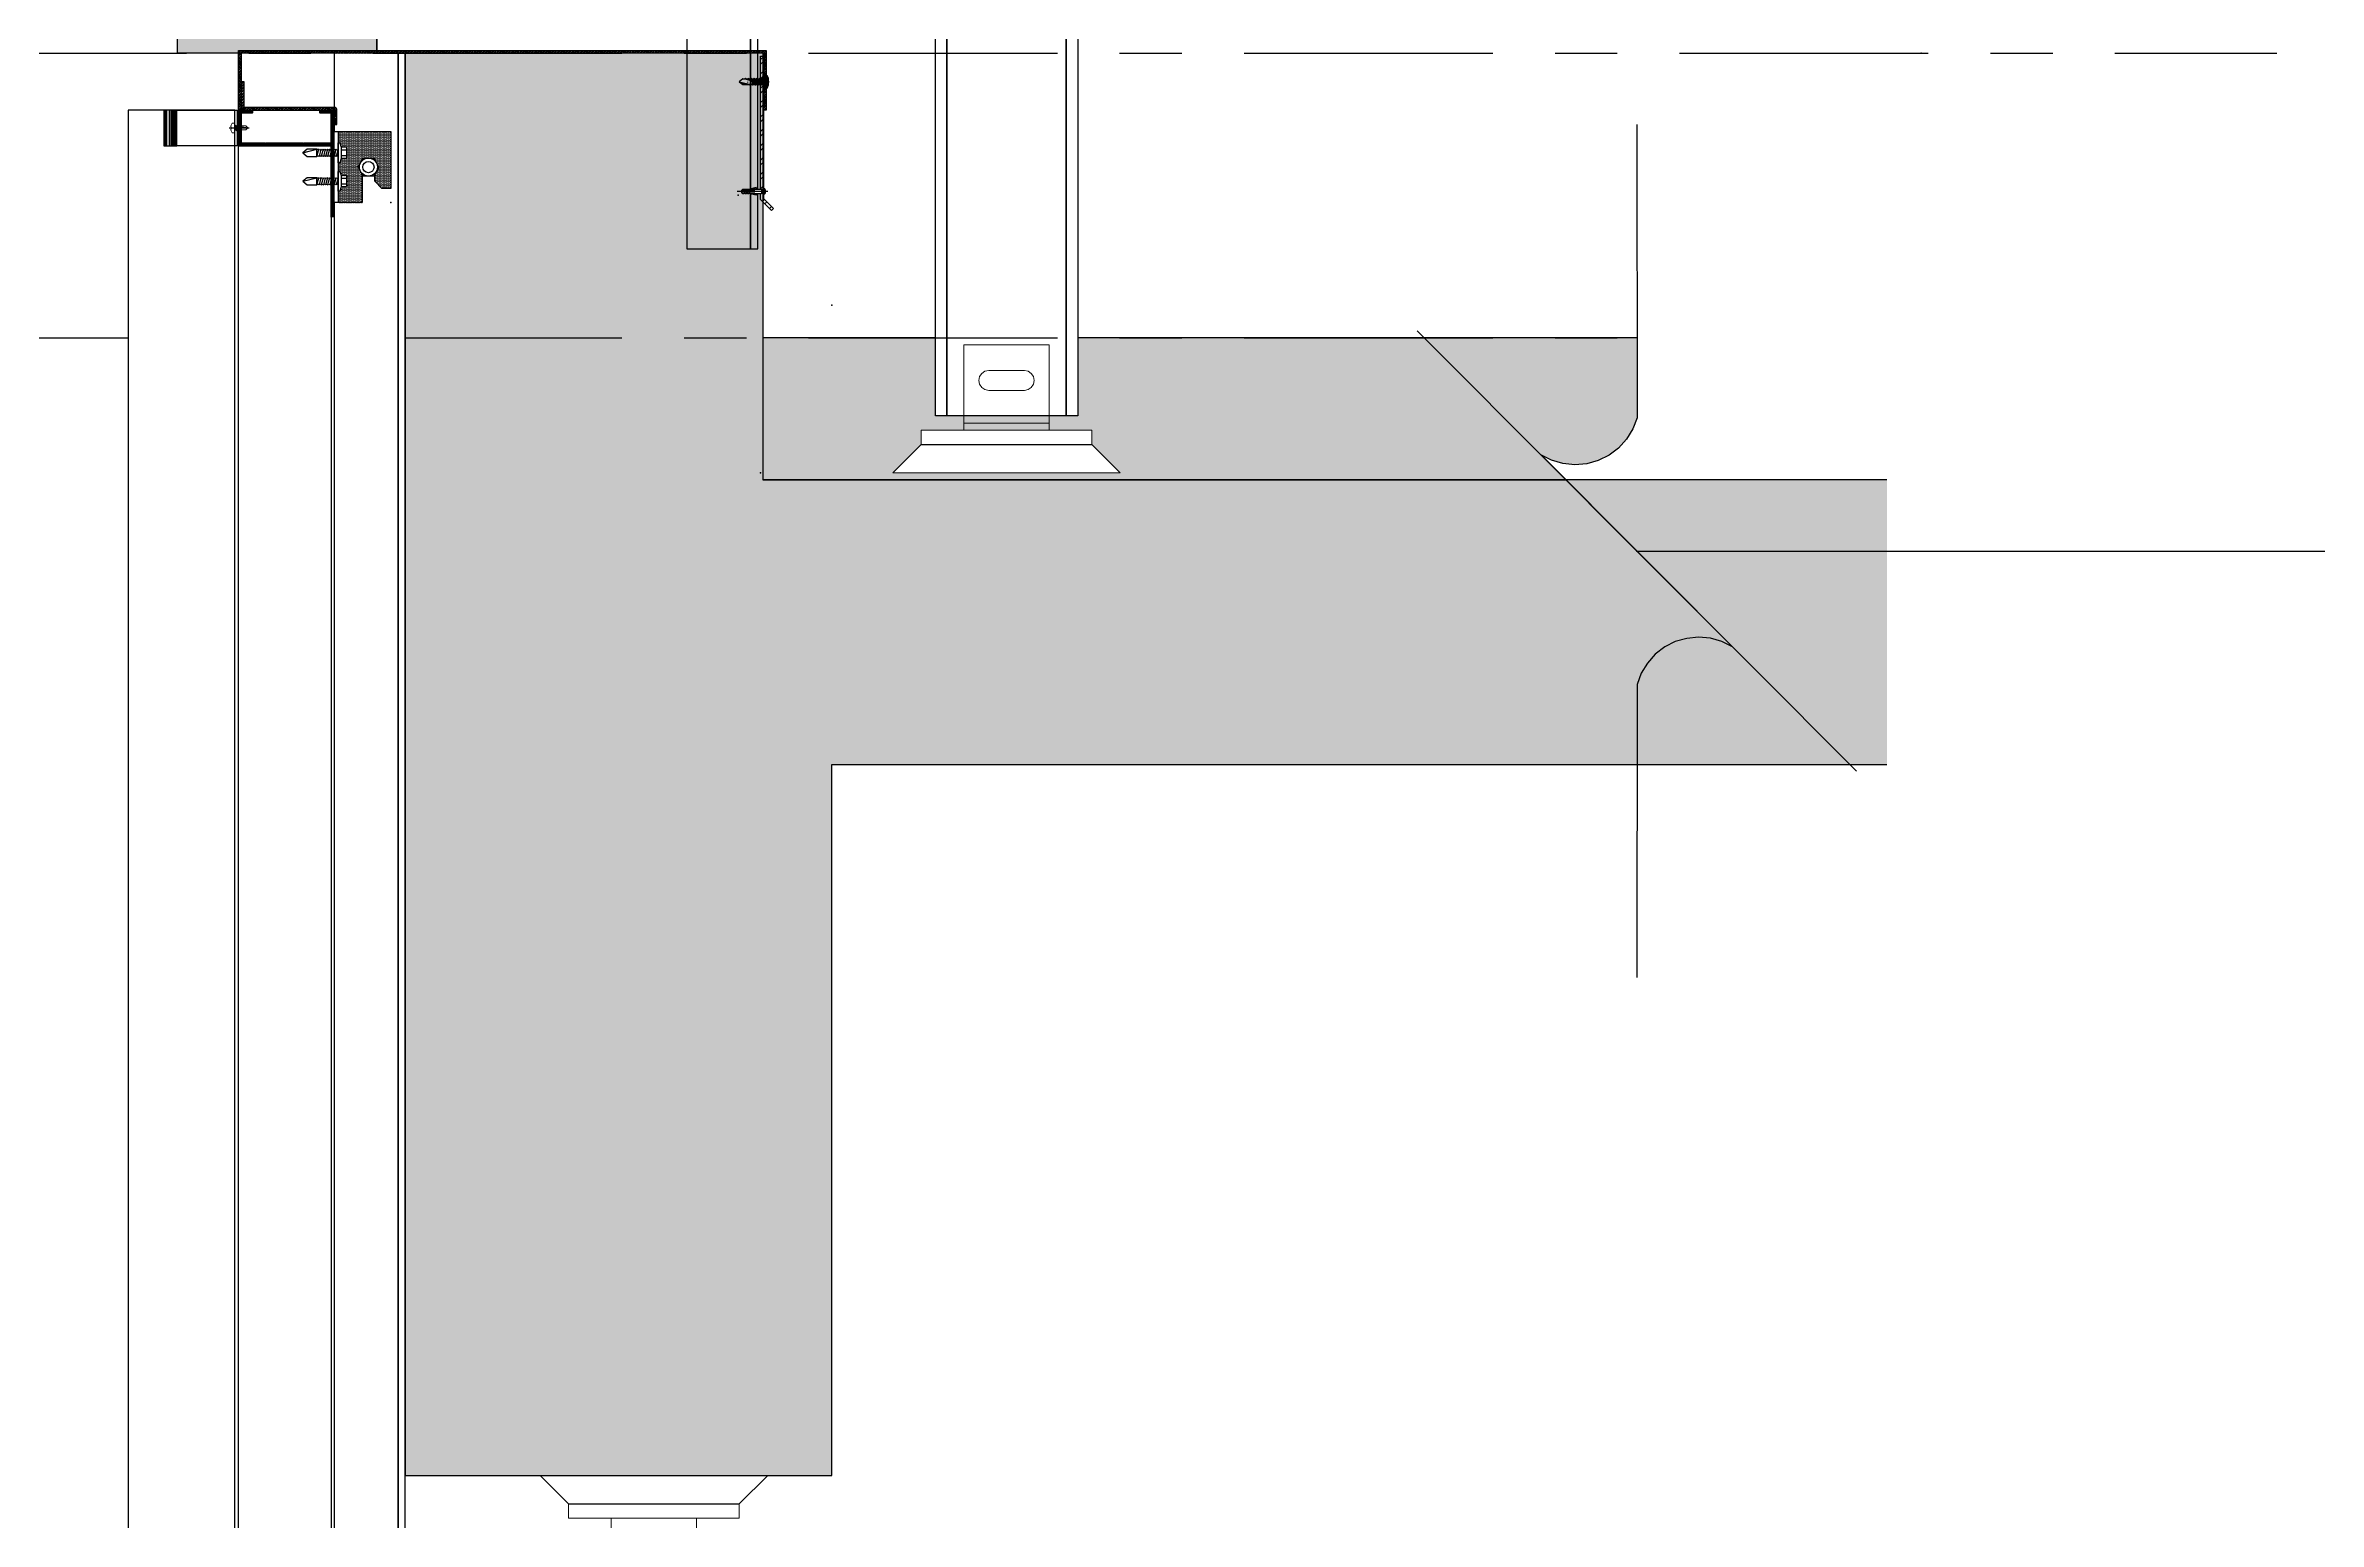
# Model space of a CAD drawing. Header units: millimetres. Extents: x -1379 to 1385823, y -4884429 to 548763.
# Drawn here: x 742925 to 744524, y -2336183 to -2335145 of the extents above; entities that cross this region are included whole.
import ezdxf
from ezdxf.xclip import XClip

# ---------------------------------------------------------------- set-up
doc = ezdxf.new("R2010")
doc.units = ezdxf.units.MM
doc.header["$XCLIPFRAME"] = 0
for name, pattern in [('CENTER', [50.8, 31.75, -6.35, 6.35, -6.35]), ('TA_GL_000.70000', [1.925, 0.7, -0.175, 0.175, -0.175, 0.7]), ('TA_HL_001.00000', [6.5, 3.55, -2.95])]:
    doc.linetypes.add(name, pattern=pattern)
for name, color, linetype in [('000 - 0_SYM_DWG_BREAKER_DEF_SUB', 250, 'Continuous'), ('000 - 0_SYM_DWG_BREAKER_MAIN_COLOR_1', 3, 'Continuous'), ('000 - 0_SYM_DWG_BREAKER_WIPEOUT_', 250, 'Continuous'), ('000 - 0_SYM_DWG_GRIDLINE_MAIN_COLOR_251', 251, 'Continuous'), ('000 - CONCRETE_COL_CUT_COLOR_1', 1, 'Continuous'), ('000 - CONCRETE_COL_CUT_COLOR_5', 5, 'Continuous'), ('000 - CONCRETE_COL_HATCH_', 251, 'Continuous'), ('000 - CONCRETE_COL_WIPEOUT_', 250, 'Continuous'), ('000 - CONCRETE_PRECAST_HATCH_', 251, 'Continuous'), ('000 - CONCRETE_PRECAST_MAIN_COLOR_4', 4, 'Continuous'), ('000 - CONCRETE_PRECAST_WIPEOUT_', 250, 'Continuous'), ('000 - CONCRETE_WALL_CUT_COLOR_1', 1, 'Continuous'), ('000 - CONCRETE_WALL_MAIN_COLOR_1', 1, 'Continuous'), ('000 - GRID', 251, 'CENTER'), ('000 - L I N E 0.1', 1, 'Continuous'), ('000 - STRUCTURE_STEEL_ACCESORIES_MAIN_COLOR_1', 2, 'Continuous'), ('000 - STRUCTURE_STEEL_FASTERN_MAIN_COLOR_2', 1, 'Continuous'), ('000 - STRUCTURE_STEEL_FRAMING_MAIN_COLOR_1', 3, 'Continuous'), ('000 - STRUCTURE_STEEL_FRAMING_SUB_COLOR_2', 1, 'Continuous'), ('000 - STRUCTURE_STEEL_FRAMING_WIPEOUT_', 250, 'Continuous'), ('010 - ASPG_ACCESSORIES_MAIN_COLOR_1', 1, 'Continuous'), ('010 - ASPG_ACCESSORIES_MAIN_COLOR_2', 2, 'Continuous'), ('010 - ASPG_ACCESSORIES_SUB_COLOR_2', 2, 'Continuous'), ('010 - ASPG_ACCESSORIES_SUB_COLOR_3', 3, 'Continuous'), ('010 - ASPG_ACCESSORIES_SYMBOL_', 251, 'Continuous'), ('010 - ASPG_ACCESSORIES_WIPEOUT_', 250, 'Continuous'), ('010 - ASPG_EXTR_MAIN_COLOR_2', 2, 'Continuous'), ('010 - ASPG_EXTR_WIPEOUT_', 250, 'Continuous'), ('010 - ASPG_FASTERN_MAIN_COLOR_1', 1, 'Continuous'), ('010 - ASPG_FASTERN_SUB_COLOR_2', 2, 'Continuous'), ('010 - ASPG_FASTERN_WIPEOUT_', 250, 'Continuous'), ('010 - ASPG_FLASHING_CUT_COLOR_3', 3, 'Continuous'), ('010 - ASPG_FLASHING_CUT_COLOR_4', 4, 'Continuous'), ('010 - ASPG_FLASHING_CUT_COLOR_5', 5, 'Continuous'), ('010 - ASPG_FLASHING_HATCH_', 251, 'Continuous'), ('010 - ASPG_FRAMING_CUT_COLOR_4', 4, 'Continuous'), ('010 - ASPG_FRAMING_HATCH_', 251, 'Continuous'), ('010 - ASPG_FRAMING_SUB_COLOR_2', 2, 'Continuous'), ('010 - ASPG_FRAMING_WIPEOUT_', 250, 'Continuous'), ('Center Line', 1, 'CENTER'), ('HATCH', 7, 'Continuous')]:
    doc.layers.add(name, color=color, linetype=linetype)
doc.layers.add('010 - ASPG_ACCESSORIES_DEF_SUB', color=250, linetype='Continuous', plot=False)
doc.layers.add('SCREW', color=8, linetype='Continuous', lineweight=5)
doc.layers.add('WALL-E', color=2, linetype='Continuous', lineweight=50)
doc.layers.get('000 - CONCRETE_WALL_CUT_COLOR_1').off()
doc.layers.get('000 - CONCRETE_WALL_MAIN_COLOR_1').off()
doc.styles.add('Cetury Gothic', font='swissl.ttf')
doc.styles.add('TA', font='', dxfattribs={"height": 4.5})
doc.styles.get('TA').set_extended_font_data('Cordia New')

# ---------------------------------------------------------------- blocks, each defined once
blk = doc.blocks.new('*U3383')
at = {"layer": '000 - CONCRETE_COL_HATCH_'}
h = blk.add_hatch(dxfattribs=at)
h.set_pattern_fill('AR-CONC', color=256, scale=0.04)
h.set_pattern_definition([(50, (74083.3333, -828906.8257), (7.28738676, -0.63756342), [0.762, -8.382]), (355, (74083.333, -828906.826), (-1.40973686, 7.64227381), [0.6096, -6.70562337]), (100.4514447, (74083.9406, -828906.879), (5.877649884, 7.004710076), [0.64760035, -7.123609784]), (46.1842, (74083.333, -828904.794), (10.84316164, -1.68169312), [1.143, -12.573]), (96.6355576, (74084.237, -828904.934), (9.49616536, 9.89704498), [0.97140093, -10.68542433]), (351.1841512, (74083.333, -828904.794), (9.49616536, 9.89704498), [0.91439868, -10.05838928]), (21, (74084.3493, -828905.3017), (6.06457565, -4.090607927), [0.762, -8.382]), (326, (74084.349, -828905.302), (2.472081134, 7.367518645), [0.6096, -6.7056]), (71.451445, (74084.855, -828905.6426), (8.53665677, 3.276910755), [0.64760035, -7.123597504]), (37.5, (74083.3333, -828906.8257), (0.12354413, 3.382201555), [0, -6.62432, 0, -6.8072, 0, -6.731]), (7.5, (74083.3333, -828906.8257), (2.6727865, 4.007222993), [0, -3.88112, 0, -6.47192, 0, -2.5654]), (327.5, (74081.0677, -828906.8257), (5.423623807, -0.22914976), [0, -2.54, 0, -7.9248, 0, -10.5156]), (317.5, (74080.0517, -828906.8257), (5.925167255, 1.01705964), [0, -3.302, 0, -5.26288, 0, -7.4676])])
h.paths.add_polyline_path([(0, 0), (300, 0), (300, 500), (2000, 500), (2000, 100), (7200, 100), (7200, 0), (7500, 0), (7500, 100), (11070, 100), (11070, 0), (11370, 0), (11370, 1000), (11120, 1000), (11120, 700), (-4438.3, 700), (-4438.3, 1000), (-4690, 1000), (-4690, 0), (-4390, 0), (-4390, 500), (0, 500)])
at = {"layer": '000 - CONCRETE_COL_CUT_COLOR_1', "color": 0, "lineweight": -2}
blk.add_lwpolyline([(300, 500), (2000, 500), (2000, 100), (7200, 100), (7200, 0), (7500, 0), (7500, 100), (11070, 100), (11070, 0), (11370, 0), (11370, 1000), (11120, 1000), (11120, 700), (-4438.3, 700), (-4438.3, 1000), (-4690, 1000), (-4690, 0), (-4390, 0), (-4390, 500), (0, 500)], dxfattribs=at)
blk = doc.blocks.new('C-1-IV01-AR-2553-01-B_20260707-194854_SEC_2553')
at = {"layer": 'WALL-E', "color": 8}
blk.add_line((365, 114425), (365, 109825), dxfattribs=at)
at = {"layer": '000 - CONCRETE_COL_CUT_COLOR_5'}
blk.add_blockref('*U3383', (5075, 108825), dxfattribs=at)
blk = doc.blocks.new('*U3411')
for points in [[(-50, 40), (50, 40), (50, 2055), (-50, 2055)], [(60, 20), (60, 30), (-60, 30), (-60, 20), (-80, 0), (80, 0)]]:
    blk.add_wipeout(points)
blk.add_wipeout([(-225, 157.5), (-175, 157.5), (-175, 2094), (-225, 2094)]).dxf.layer = '000 - STRUCTURE_STEEL_FRAMING_WIPEOUT_'
at = {"layer": '000 - STRUCTURE_STEEL_ACCESORIES_MAIN_COLOR_1', "lineweight": 0}
for p, q in [((30, 90), (-30, 90)), ((-30, 90), (-30, 30)), ((30, 30), (30, 90)), ((30, 35), (-30, 35))]:
    blk.add_line(p, q, dxfattribs=at)
blk.add_lwpolyline([(-15.2, 71.5), (-12.5, 72), (12.5, 72), (15.2, 71.5), (17.4, 69.9), (19, 67.7), (19.5, 65), (19, 62.3), (17.4, 60.1), (15.2, 58.5), (12.5, 58), (-12.5, 58), (-15.2, 58.5), (-17.4, 60.1), (-19, 62.3), (-19.5, 65), (-19, 67.7), (-17.4, 69.9), (-15.2, 71.5)], close=True, dxfattribs=at)
at = {"layer": '000 - STRUCTURE_STEEL_FASTERN_MAIN_COLOR_2'}
blk.add_line((-60, 20), (60, 20), dxfattribs=at)
at = {"layer": '000 - STRUCTURE_STEEL_FASTERN_MAIN_COLOR_2', "lineweight": 0}
blk.add_lwpolyline([(60, 20), (60, 30), (-60, 30), (-60, 20), (-80, 0), (80, 0)], close=True, dxfattribs=at)
at = {"layer": '000 - STRUCTURE_STEEL_FRAMING_MAIN_COLOR_1'}
for points in [[(-225, 157.5), (-180, 157.5), (-180, 2094), (-225, 2094)], [(-180, 157.5), (-175, 157.5), (-175, 2094), (-180, 2094)], [(-50, 2055), (-42, 2055), (-42, 40), (-50, 40)], [(42, 2055), (50, 2055), (50, 40), (42, 40)]]:
    blk.add_lwpolyline(points, close=True, dxfattribs=at)
at = {"layer": '000 - STRUCTURE_STEEL_FRAMING_SUB_COLOR_2'}
blk.add_lwpolyline([(-42, 2055), (42, 2055), (42, 40), (-42, 40)], close=True, dxfattribs=at)
blk = doc.blocks.new('*U3418')
at = {"layer": '000 - 0_SYM_DWG_GRIDLINE_MAIN_COLOR_251', "color": 0, "linetype": 'ByBlock', "ltscale": 5}
blk.add_line((5, 0), (-34.027, 0), dxfattribs=at)
at = {"layer": '000 - 0_SYM_DWG_GRIDLINE_MAIN_COLOR_251', "color": 3}
blk.add_point((-29.027, 0), dxfattribs=at)
at = {"style": 'TA', "flags": 1}
blk.add_attdef('LOCATION', (6, -6), '', height=4.5, rotation=270, dxfattribs=at)
blk = doc.blocks.new('*U3401')
for points in [[(-225, 0), (-175, 0), (-175, 6150), (-225, 6150)], [(60, 5130), (60, 5120), (-60, 5120), (-60, 5130), (-80, 5150), (80, 5150)]]:
    blk.add_wipeout(points).dxf.layer = '000 - STRUCTURE_STEEL_FRAMING_WIPEOUT_'
at = {"layer": '000 - STRUCTURE_STEEL_FRAMING_MAIN_COLOR_1'}
for points in [[(-225, 0), (-180, 0), (-180, 6150), (-225, 6150)], [(-180, 0), (-175, 0), (-175, 6150), (-180, 6150)]]:
    blk.add_lwpolyline(points, close=True, dxfattribs=at)
blk.add_wipeout([(60, 5130), (60, 5120), (-60, 5120), (-60, 5130), (-80, 5150), (80, 5150)])
at = {"layer": '000 - STRUCTURE_STEEL_ACCESORIES_MAIN_COLOR_1', "lineweight": 0}
for p, q in [((-30, 5060), (-30, 5120)), ((30, 5120), (30, 5060))]:
    blk.add_line(p, q, dxfattribs=at)
at = {"layer": '000 - STRUCTURE_STEEL_FASTERN_MAIN_COLOR_2'}
blk.add_line((-60, 5130), (60, 5130), dxfattribs=at)
at = {"layer": '000 - STRUCTURE_STEEL_FASTERN_MAIN_COLOR_2', "lineweight": 0}
blk.add_lwpolyline([(60, 5130), (60, 5120), (-60, 5120), (-60, 5130), (-80, 5150), (80, 5150)], close=True, dxfattribs=at)
blk = doc.blocks.new('*U3391')
blk.add_wipeout([(6110, 67.8), (6110, 144.8), (0, 144.8), (0, 67.8)]).dxf.layer = '010 - ASPG_EXTR_WIPEOUT_'
at = {"layer": '010 - ASPG_EXTR_MAIN_COLOR_2'}
blk.add_lwpolyline([(6110, 69.8), (6110, 144.8), (0, 144.8), (0, 69.8)], close=True, dxfattribs=at)
blk = doc.blocks.new('A$C09BF45C0')
at = {"layer": '010 - ASPG_ACCESSORIES_SUB_COLOR_3'}
for p, q in [((0, 0.019), (0, 0.0195)), ((0.009, 0.0195), (0, 0.0195)), ((0.009, 0.019), (0, 0.019)), ((0.002, 0.019), (0.0025, 0.0172)), ((0.002, 0.0164), (0.007, 0.0175)), ((0.0025, 0.0169), (0.0025, 0.0172)), ((0.0025, 0.0149), (0.0025, 0.0161)), ((0.0039, 0.0207), (0.0039, 0.02)), ((0.0039, 0.02), (0.0051, 0.02)), ((0.0051, 0.02), (0.0051, 0.0207)), ((0.0065, 0.0158), (0.0065, 0.017)), ((0.0066, 0.0177), (0.007, 0.019)), ((0.009, 0.019), (0.009, 0.0195)), ((0.002, 0.0144), (0.007, 0.0155)), ((0.002, 0.0124), (0.007, 0.0135)), ((0.002, 0.0104), (0.007, 0.0115)), ((0.002, 0.0084), (0.0043, 0.0089)), ((0.002, 0.0064), (0.0033, 0.0067)), ((0.002, 0.0044), (0.0027, 0.0046)), ((0.0025, 0.0129), (0.0025, 0.0141)), ((0.0025, 0.0109), (0.0025, 0.0121)), ((0.0025, 0.0089), (0.0025, 0.0101)), ((0.0025, 0.0069), (0.0025, 0.0081)), ((0.0025, 0.0049), (0.0025, 0.0061)), ((0.0025, 0.0024), (0.0025, 0.0041)), ((0.0025, 0.0024), (0.0045, 0)), ((0.0045, 0), (0.0065, 0.0081)), ((0.0045, 0), (0.0065, 0.0024)), ((0.0057, 0.0092), (0.007, 0.0095)), ((0.0065, 0.0081), (0.0057, 0.0015)), ((0.0064, 0.0074), (0.007, 0.0075)), ((0.0065, 0.0138), (0.0065, 0.015)), ((0.0065, 0.0118), (0.0065, 0.013)), ((0.0065, 0.0098), (0.0065, 0.011)), ((0.0065, 0.0078), (0.0065, 0.009)), ((0.0065, 0.0024), (0.0065, 0.007)), ((0.0065, 0.0058), (0.0065, 0.007)), ((0.0065, 0.0038), (0.0065, 0.005))]:
    blk.add_line(p, q, dxfattribs=at)
for points in [[(0.0025, 0.0169), (0.0065, 0.0178, 0.222712), (0.007, 0.0175, -0.168799), (0.0065, 0.017), (0.0025, 0.0161, -0.16927), (0.002, 0.0164, 0.183704)], [(0.0025, 0.0149), (0.0065, 0.0158, 0.222712), (0.007, 0.0155, -0.168799), (0.0065, 0.015), (0.0025, 0.0141, -0.16927), (0.002, 0.0144, 0.183704)], [(0.0025, 0.0129), (0.0065, 0.0138, 0.222712), (0.007, 0.0135, -0.168799), (0.0065, 0.013), (0.0025, 0.0121, -0.16927), (0.002, 0.0124, 0.183704)], [(0.0025, 0.0109), (0.0065, 0.0118, 0.222712), (0.007, 0.0115, -0.168799), (0.0065, 0.011), (0.0025, 0.0101, -0.16927), (0.002, 0.0104, 0.183704)]]:
    blk.add_lwpolyline(points, format="xyb", close=True, dxfattribs=at)
for points in [[(0.0041, 0.0085), (0.0025, 0.0081, -0.16927), (0.002, 0.0084, 0.183704), (0.0025, 0.0089), (0.0065, 0.0098, 0.222712), (0.007, 0.0095, -0.168799), (0.0065, 0.009), (0.0061, 0.009)], [(0.0032, 0.0063), (0.0025, 0.0061, -0.16927), (0.002, 0.0064, 0.183704), (0.0025, 0.0069), (0.0035, 0.0071)], [(0.0027, 0.0042), (0.0025, 0.0041, -0.16927), (0.002, 0.0044, 0.183704), (0.0025, 0.0049)], [(0.0065, 0.0077), (0.0065, 0.0078, 0.222712), (0.007, 0.0075, -0.168799), (0.0065, 0.007), (0.0064, 0.007)]]:
    blk.add_lwpolyline(points, format="xyb", dxfattribs=at)
blk.add_lwpolyline([(0.0025, 0.0049), (0.0028, 0.0049)], dxfattribs=at)
for centre, radius, start, end in [((0.0045, 0.0117), 0.00904, 60.1372, 119.8628), ((0.0176, 0.0018), 0.0151, 151.1413, 177.5421), ((0.0052, 0.008), 0.00131, 2.4501, 128.8284)]:
    blk.add_arc(centre, radius, start, end, dxfattribs=at)
at = {"layer": '010 - ASPG_ACCESSORIES_SUB_COLOR_3', "insert": (0.005, 0.0067), "char_height": 0.001, "width": 0.059684, "attachment_point": 2, "style": 'Cetury Gothic'}
blk.add_mtext('\\A1;{\\H0.7x;\\C150;\\S3/4;\\H1.429x;" }', dxfattribs=at)
blk = doc.blocks.new('000 - SELF_DRILLING_NO8.')
at = {"layer": '000 - L I N E 0.1', "color": 2, "xscale": 1000, "yscale": 1000, "zscale": 1000, "rotation": 90}
blk.add_blockref('A$C09BF45C0', (19, -4.5), dxfattribs=at)
blk = doc.blocks.new('*U2556')
at = {"layer": '010 - ASPG_ACCESSORIES_MAIN_COLOR_2'}
blk.add_lwpolyline([(-0.0029, 0.0013), (-0.0027, 0.0017, -0.57735), (-0.0025, 0.0017), (-0.0023, 0.0013), (-0.0018, 0.0013), (-0.0015, 0.0017, -0.57735), (-0.0014, 0.0017), (-0.0011, 0.0013), (-0.0006, 0.0013), (-0.0004, 0.0017, -0.57735), (-0.0002, 0.0017), (0, 0.0014), (0, 0.0029, -0.049876), (0.0015, 0.0028, -0.129377), (0.0022, 0, -0.129377), (0.0015, -0.0028, -0.049876), (0, -0.0029), (0, -0.0013), (0, -0.0013), (-0.0006, -0.0013), (-0.0008, -0.0017, -0.577351), (-0.0009, -0.0017), (-0.0012, -0.0013), (-0.0017, -0.0013), (-0.0019, -0.0017, -0.577351), (-0.0021, -0.0017), (-0.0023, -0.0013), (-0.0029, -0.0013), (-0.0031, -0.0017, -0.57735), (-0.0033, -0.0017)], format="xyb", dxfattribs=at)
at = {"layer": '010 - ASPG_ACCESSORIES_SUB_COLOR_2'}
for p, q in [((-0.0033, -0.0025), (-0.0033, 0.0025)), ((-0.0029, 0.0013), (-0.0033, 0.0013)), ((-0.0029, -0.0013), (-0.0033, 0.0007)), ((-0.0018, 0.0013), (-0.0023, 0.0013)), ((-0.0006, 0.0013), (-0.0011, 0.0013)), ((0, 0.0029), (0, -0.0029)), ((0.0015, 0.0028), (0.0015, -0.0028)), ((0.0015, 0.0004), (0.0015, -0.0004)), ((0.0022, 0.0004), (0.0015, 0.0004)), ((-0.0033, -0.0017), (-0.0033, -0.0016)), ((-0.0031, -0.0017), (-0.0029, -0.0013)), ((-0.0023, -0.0013), (-0.0029, -0.0013)), ((-0.0012, -0.0013), (-0.0017, -0.0013)), ((0, -0.0013), (-0.0006, -0.0013)), ((0.0015, -0.0004), (0.0022, -0.0004))]:
    blk.add_line(p, q, dxfattribs=at)
for points in [[(-0.0021, -0.0017), (-0.0023, -0.0013), (-0.0029, 0.0013), (-0.0027, 0.0017, -0.57735), (-0.0025, 0.0017), (-0.0023, 0.0013), (-0.0017, -0.0013), (-0.0019, -0.0017, -0.57)], [(-0.0009, -0.0017), (-0.0012, -0.0013), (-0.0018, 0.0013), (-0.0015, 0.0017, -0.57735), (-0.0014, 0.0017), (-0.0011, 0.0013), (-0.0006, -0.0013), (-0.0008, -0.0017, -0.57)]]:
    blk.add_lwpolyline(points, format="xyb", close=True, dxfattribs=at)
blk.add_lwpolyline([(0, -0.0013), (0, -0.0013), (-0.0006, 0.0013), (-0.0004, 0.0017, -0.57735), (-0.0002, 0.0017), (0, 0.0014)], format="xyb", dxfattribs=at)
for centre, radius, start, end in [((0, -0.0044), 0.00734, 78.5788, 90), ((-0.0034, 0), 0.00561, 0, 29.4871), ((-0.0034, 0), 0.00561, 330.5129, 0), ((-0.0032, -0.0016), 0.0000944, 210, 330), ((0, 0.0044), 0.00734, 270, 281.4212)]:
    blk.add_arc(centre, radius, start, end, dxfattribs=at)
blk.add_wipeout([(-0.002, 0.0025), (-0.002, -0.0025), (-0.008, -0.0025), (-0.008, -0.0041), (-0.0148, -0.0025), (-0.0148, -0.0019), (-0.016, -0.0019), (-0.016, -0.0025), (-0.0173, -0.0025), (-0.0173, -0.0019), (-0.0185, -0.0019), (-0.0185, -0.0025), (-0.0198, -0.0025), (-0.0198, -0.0019), (-0.021, -0.0019), (-0.021, -0.0025), (-0.0223, -0.0025), (-0.0235, -0.0012), (-0.0235, -0.0005), (-0.0093, -0.0005), (-0.0093, 0.0005), (-0.0235, 0.0005), (-0.0235, 0.0013), (-0.0223, 0.0025), (-0.021, 0.0025), (-0.021, 0.0019), (-0.0198, 0.0019), (-0.0198, 0.0025), (-0.0185, 0.0025), (-0.0185, 0.0019), (-0.0173, 0.0019), (-0.0173, 0.0025), (-0.016, 0.0025), (-0.016, 0.0019), (-0.0148, 0.0019), (-0.0148, 0.0025), (-0.008, 0.0041), (-0.008, 0.0025)]).dxf.layer = '010 - ASPG_ACCESSORIES_WIPEOUT_'
blk.add_point((-0.0275, -0.0041))
at = {"layer": '010 - ASPG_ACCESSORIES_MAIN_COLOR_2'}
blk.add_lwpolyline([(-0.002, 0.0025), (-0.002, -0.0025), (-0.008, -0.0025), (-0.008, -0.0041), (-0.0148, -0.0025), (-0.0148, -0.0019), (-0.016, -0.0019), (-0.016, -0.0025), (-0.0173, -0.0025), (-0.0173, -0.0019), (-0.0185, -0.0019), (-0.0185, -0.0025), (-0.0198, -0.0025), (-0.0198, -0.0019), (-0.021, -0.0019), (-0.021, -0.0025), (-0.0223, -0.0025), (-0.0235, -0.0012), (-0.0235, -0.0005), (-0.0093, -0.0005), (-0.0093, 0.0005), (-0.0235, 0.0005), (-0.0235, 0.0013), (-0.0223, 0.0025), (-0.021, 0.0025), (-0.021, 0.0019), (-0.0198, 0.0019), (-0.0198, 0.0025), (-0.0185, 0.0025), (-0.0185, 0.0019), (-0.0173, 0.0019), (-0.0173, 0.0025), (-0.016, 0.0025), (-0.016, 0.0019), (-0.0148, 0.0019), (-0.0148, 0.0025), (-0.008, 0.0041), (-0.008, 0.0025), (-0.002, 0.0025)], close=True, dxfattribs=at)
at = {"layer": '010 - ASPG_ACCESSORIES_SUB_COLOR_2'}
for p, q in [((-0.0093, 0.0005), (-0.0235, 0.0005)), ((-0.0198, 0.0019), (-0.021, 0.0019)), ((-0.0173, 0.0019), (-0.0185, 0.0019)), ((-0.0148, 0.0019), (-0.016, 0.0019)), ((-0.008, 0.0041), (-0.0148, 0.0025)), ((-0.0148, 0.0025), (-0.002, 0.0025)), ((-0.0148, 0.0005), (-0.0148, 0.0025)), ((-0.0093, -0.0005), (-0.0093, 0.0005)), ((-0.008, 0.0025), (-0.008, 0.0041)), ((-0.0198, -0.0019), (-0.021, -0.0019)), ((-0.0173, -0.0019), (-0.0185, -0.0019)), ((-0.0148, -0.0019), (-0.016, -0.0019)), ((-0.0148, -0.0025), (-0.0148, -0.0005)), ((-0.002, -0.0025), (-0.0148, -0.0025)), ((-0.008, -0.0041), (-0.0148, -0.0025)), ((-0.008, -0.0041), (-0.008, -0.0025))]:
    blk.add_line(p, q, dxfattribs=at)
for points in [[(-0.0235, 0.0005), (-0.0235, 0.0013), (-0.0223, 0.0025), (-0.021, 0.0025), (-0.021, 0.0005)], [(-0.0198, 0.0005), (-0.0198, 0.0025), (-0.0185, 0.0025), (-0.0185, 0.0005)], [(-0.0173, 0.0005), (-0.0173, 0.0025), (-0.016, 0.0025), (-0.016, 0.0005)], [(-0.0093, -0.0005), (-0.0235, -0.0005)], [(-0.021, -0.0005), (-0.021, -0.0025), (-0.0223, -0.0025), (-0.0235, -0.0012), (-0.0235, -0.0005)], [(-0.0185, -0.0005), (-0.0185, -0.0025), (-0.0198, -0.0025), (-0.0198, -0.0005)], [(-0.016, -0.0005), (-0.016, -0.0025), (-0.0173, -0.0025), (-0.0173, -0.0005)]]:
    blk.add_lwpolyline(points, dxfattribs=at)
at = {"layer": '010 - ASPG_ACCESSORIES_SYMBOL_'}
blk.add_line((0.0046, 0), (-0.0288, 0), dxfattribs=at)
blk = doc.blocks.new('*U3406')
at = {"layer": '010 - ASPG_FLASHING_HATCH_'}
h = blk.add_hatch(dxfattribs=at)
h.set_pattern_fill('ANSI32', color=251, scale=0.03)
h.set_pattern_definition([(45, (250, 2), (-1.010279, 1.010279), []), (45, (250.6735, 2), (-1.010279, 1.010279), [])])
h.paths.add_polyline_path([(304, 0), (302, 0), (302, 40), (-65.3, 40), (-65.3, 0), (-67.3, 0), (-67.3, 42), (304, 42)])
h = blk.add_hatch(dxfattribs=at)
h.set_pattern_fill('ANSI32', color=251, scale=0.03)
h.set_pattern_definition([(45, (250, -50), (-5.0514, 5.0514), []), (45, (253.3676, -50), (-5.0514, 5.0514), [])])
h.paths.add_polyline_path([(307.7, -70.5), (300, -62.8), (300, 38), (302, 38), (302, -62), (309.1, -69.1)])
h = blk.add_hatch(dxfattribs=at)
h.set_pattern_fill('ANSI32', color=251, scale=0.03)
h.set_pattern_definition([(45, (0, 0), (-1.01028, 1.01028), []), (45, (0.6735, 0), (-1.01028, 1.01028), [])])
edge = h.paths.add_edge_path()
edge.add_line((-65.3, 20), (-65.3, 2))
edge.add_arc((-63.3, 2), 2, 180, 270)
edge.add_line((-63.3, 0), (0, 0))
edge.add_line((0, 0), (0, -10))
edge.add_line((0, -10), (2, -10))
edge.add_line((2, -10), (2, 0))
edge.add_arc((0, 0), 2, 0, 90)
edge.add_line((0, 2), (-63.3, 2))
edge.add_line((-63.3, 2), (-63.3, 20))
edge.add_line((-63.3, 20), (-65.3, 20))
blk.add_point((350, -137))
at = {"layer": '010 - ASPG_FLASHING_CUT_COLOR_3'}
blk.add_lwpolyline([(304, 0), (302, 0), (302, 40), (-65.3, 40), (-65.3, 0), (-67.3, 0), (-67.3, 42), (304, 42)], close=True, dxfattribs=at)
at = {"layer": '010 - ASPG_FLASHING_CUT_COLOR_4'}
blk.add_lwpolyline([(-65.3, 20), (-65.3, 2, 0.414214), (-63.3, 0), (0, 0), (0, -10), (2, -10), (2, 0, 0.414214), (0, 2), (-63.3, 2), (-63.3, 20)], format="xyb", close=True, dxfattribs=at)
at = {"layer": '010 - ASPG_FLASHING_CUT_COLOR_5'}
blk.add_lwpolyline([(307.7, -70.5), (300, -62.8), (300, 38), (302, 38), (302, -62), (309.1, -69.1)], close=True, dxfattribs=at)
at = {"rotation": 180}
blk.add_blockref('000 - SELF_DRILLING_NO8.', (304, 20), dxfattribs=at)
at = {"layer": '000 - L I N E 0.1', "color": 2, "xscale": 645.16, "yscale": 645.16, "zscale": 645.16}
blk.add_blockref('*U2556', (302, -57.1), dxfattribs=at)
blk = doc.blocks.new('000_ASPG_TYP_FILES_20260218-010703_FRAME_EXTR_HONLIZONTAL')
at = {"layer": '010 - ASPG_FRAMING_HATCH_'}
h = blk.add_hatch(dxfattribs=at)
h.set_pattern_fill('ANSI32', color=256, scale=0.1)
edge = h.paths.add_edge_path()
edge.add_line((74.7, 2), (25, 2))
edge.add_line((25, 2), (25, 67))
edge.add_arc((24.7, 67), 0.3, 0, 90)
edge.add_line((24.7, 67.3), (0.3, 67.3))
edge.add_arc((0.3, 67), 0.3, 90, 180)
edge.add_line((0, 67), (0, 57.6))
edge.add_arc((0.3, 57.6), 0.3, 180, 270)
edge.add_line((0.3, 57.3), (1.7, 57.3))
edge.add_arc((1.7, 57.6), 0.3, 270, 360)
edge.add_line((2, 57.6), (2, 65))
edge.add_arc((2.3, 65), 0.3, 90, 180, ccw=False)
edge.add_line((2.3, 65.3), (22.7, 65.3))
edge.add_arc((22.7, 65), 0.3, 0, 90, ccw=False)
edge.add_line((23, 65), (23, 49))
edge.add_line((23, 49), (23.5, 48.5))
edge.add_line((23.5, 48.5), (23, 48))
edge.add_line((23, 48), (23, 22.3))
edge.add_line((23, 22.3), (23.5, 21.8))
edge.add_line((23.5, 21.8), (23, 21.3))
edge.add_line((23, 21.3), (23, 2.3))
edge.add_arc((22.7, 2.3), 0.3, -90, 0, ccw=False)
edge.add_line((22.7, 2), (2.3, 2))
edge.add_arc((2.3, 2.3), 0.3, 180, 270, ccw=False)
edge.add_line((2, 2.3), (2, 9.7))
edge.add_arc((1.7, 9.7), 0.3, 0, 90)
edge.add_line((1.7, 10), (0.3, 10))
edge.add_arc((0.3, 9.7), 0.3, 90, 180)
edge.add_line((0, 9.7), (0, 0.3))
edge.add_arc((0.3, 0.3), 0.3, 180, 270)
edge.add_line((0.3, 0), (74.7, 0))
at = {"layer": '010 - ASPG_ACCESSORIES_DEF_SUB'}
for p in [(0, 67.3), (25, 67.3), (25, 67.3), (0, 57.3), (0, 10), (0, 10), (0, 0), (75, 2), (75, 0)]:
    blk.add_point(p, dxfattribs=at)
at = {"layer": '010 - ASPG_FRAMING_CUT_COLOR_4'}
blk.add_line((75, 0.3), (75, 1.7), dxfattribs=at)
blk.add_lwpolyline([(74.7, 2), (25, 2), (25, 67, 0.414214), (24.7, 67.3), (0.3, 67.3, 0.414214), (0, 67), (0, 57.6, 0.414214), (0.3, 57.3), (1.7, 57.3, 0.414214), (2, 57.6), (2, 65, -0.414214), (2.3, 65.3), (22.7, 65.3, -0.414214), (23, 65), (23, 49), (23.5, 48.5), (23, 48), (23, 22.3), (23.5, 21.8), (23, 21.3), (23, 2.3, -0.414214), (22.7, 2), (2.3, 2, -0.414214), (2, 2.3), (2, 9.7, 0.414214), (1.7, 10), (0.3, 10, 0.414214), (0, 9.7), (0, 0.3, 0.414214), (0.3, 0), (74.7, 0)], format="xyb", dxfattribs=at)
for centre, start, end in [((2.3, 65), 90, 180), ((0.3, 57.6), 180, 270), ((1.7, 57.6), 270, 0), ((0.3, 9.7), 90, 180), ((0.3, 0.3), 180, 270), ((1.7, 9.7), 0, 90), ((2.3, 2.3), 180, 270), ((22.7, 2.3), 270, 0), ((74.7, 1.7), 0, 90), ((74.7, 0.3), 270, 0)]:
    blk.add_arc(centre, 0.3, start, end, dxfattribs=at)
blk = doc.blocks.new('PZG35-9D5')
at = {"layer": 'Center Line'}
blk.add_line((0, 3.7), (0, -10.5), dxfattribs=at)
at = {"layer": 'SCREW', "color": 8}
for p, q in [((-1.4, 0), (-1.4, -1.1)), ((1.4, 0), (1.4, -0.6)), ((-1.9, -1.4), (1.9, -0.9)), ((-1.9, -1.4), (-1.4, -1.1)), ((-1.9, -1.4), (-1.4, -1.7)), ((-1.9, -2.7), (1.9, -2.2)), ((-1.9, -2.7), (-1.4, -2.4)), ((-1.9, -2.7), (-1.4, -3)), ((-1.9, -4), (-1.4, -3.7)), ((-1.9, -4), (-1, -3.9)), ((-1.9, -4), (-1.4, -4.3)), ((-1.4, -1.1), (1.4, -0.6)), ((-1.4, -1.7), (1.4, -1.2)), ((-1.4, -1.7), (-1.4, -2.4)), ((-1.4, -2.4), (1.4, -1.9)), ((-1.4, -3), (1.4, -2.5)), ((-1.4, -3), (-1.4, -3.7)), ((-1.4, -3.7), (-0.8, -3.6)), ((-1.4, -4.3), (-1.4, -8.1)), ((-1.4, -4.3), (-1.2, -4.3)), ((0, -9.5), (-1.4, -8.1)), ((0, -9.5), (1.4, -8.1)), ((0.6, -3.3), (1.4, -3.2)), ((0.7, -3.7), (1.9, -3.5)), ((0.7, -3.9), (1.4, -3.8)), ((0.7, -4.6), (1.4, -4.5)), ((0.7, -5), (1.9, -4.8)), ((0.7, -5.2), (1.4, -5.1)), ((1.9, -0.9), (1.4, -0.6)), ((1.9, -0.9), (1.4, -1.2)), ((1.4, -1.2), (1.4, -1.9)), ((1.9, -2.2), (1.4, -1.9)), ((1.9, -2.2), (1.4, -2.5)), ((1.4, -2.5), (1.4, -3.2)), ((1.9, -3.5), (1.4, -3.2)), ((1.9, -3.5), (1.4, -3.8)), ((1.4, -3.8), (1.4, -4.5)), ((1.9, -4.8), (1.4, -4.5)), ((1.9, -4.8), (1.4, -5.1)), ((1.4, -5.1), (1.4, -8.1))]:
    blk.add_line(p, q, dxfattribs=at)
blk.add_lwpolyline([(0, -9.5), (0.7, -5.2), (0.7, -3.6, 0.417657), (0.4, -3.3, 0.108102), (-0.8, -3.6), (-1.4, -4.7)], format="xyb", dxfattribs=at)
blk = doc.blocks.new('*U3145')
at = {"layer": 'SCREW', "color": 6}
blk.add_lwpolyline([(3, 1.8, 0.09906), (0.8, 2.5), (0.8, 2.3), (-0.8, 2.3), (-0.8, 2.5, 0.09906), (-3, 1.8, 0.266588), (-3.5, 1), (-3.5, 0.2, 0.414214), (-3.3, 0), (3.3, 0, 0.414214), (3.5, 0.2), (3.5, 1, 0.266588)], format="xyb", close=True, dxfattribs=at)
at = {"layer": 'SCREW'}
blk.add_blockref('PZG35-9D5', (0, 0), dxfattribs=at)
blk = doc.blocks.new('000_ASPG_TYP_FILES_BK_FOR_ASPG_LOUVERS_SIDE_VIEW')
blk.add_point((0, 0))
at = {"layer": '010 - ASPG_ACCESSORIES_MAIN_COLOR_1'}
blk.add_line((2.8, -12.5), (2.8, 12.5), dxfattribs=at)
for points in [[(43.2, -12.5), (0.8, -12.5), (0.8, 12.5), (43.2, 12.5)], [(52.5, 12.5), (43.2, 12.5), (43.2, -12.5), (52.5, -12.5)]]:
    blk.add_lwpolyline(points, close=True, dxfattribs=at)
at = {"layer": '010 - ASPG_ACCESSORIES_SUB_COLOR_3'}
for p, q in [((43.5, -12.5), (43.5, 12.5)), ((43.8, -12.5), (43.8, 12.5)), ((44.3, -12.5), (44.3, 12.5)), ((45, -12.5), (45, 12.5)), ((45.8, -12.5), (45.8, 12.5)), ((46.7, -12.5), (46.7, 12.5)), ((47.6, -12.5), (47.6, 12.5)), ((48.6, -12.5), (48.6, 12.5)), ((50.6, -12.5), (50.6, 12.5)), ((51.4, -12.5), (51.4, 12.5)), ((52.1, -12.5), (52.1, 12.5)), ((52.5, -12.5), (52.5, 12.5))]:
    blk.add_line(p, q, dxfattribs=at)
at = {"layer": 'SCREW', "rotation": 270}
blk.add_blockref('*U3145', (2.8, 0), dxfattribs=at)
blk = doc.blocks.new('A$C57452C2B')
at = {"layer": '010 - ASPG_FASTERN_MAIN_COLOR_1'}
for p, q in [((0.007, 0.031), (0.0045, 0.021)), ((0.003, 0.0005), (0.003, 0.004)), ((0.01, 0), (0.004, 0)), ((0.005, 0.0005), (0.005, 0.004)), ((0.009, 0.0005), (0.009, 0.004)), ((0.011, 0.0005), (0.011, 0.004))]:
    blk.add_line(p, q, dxfattribs=at)
for points in [[(0.0045, 0.021), (0.0045, 0.028), (0.007, 0.031), (0.0095, 0.028), (0.0095, 0.021)], [(0.014, 0.005), (0.014, 0.006), (0, 0.006), (0, 0.005), (0.003, 0.004), (0.011, 0.004)]]:
    blk.add_lwpolyline(points, close=True, dxfattribs=at)
for centre, radius, start, end in [((0.004, 0.0013), 0.00125, 216.8699, 323.1301), ((0.007, 0.0043), 0.00425, 241.9275, 298.0725), ((0.01, 0.0013), 0.00125, 216.8699, 323.1301)]:
    blk.add_arc(centre, radius, start, end, dxfattribs=at)
at = {"layer": '010 - ASPG_FASTERN_SUB_COLOR_2'}
for p in [(0.0095, 0.021), (0.0045, 0.021)]:
    blk.add_line(p, (0.0045, 0.0197), dxfattribs=at)
for points in [[(0.0045, 0.0167, 0.666667), (0.0045, 0.0182), (0.0095, 0.0195, 0.666667), (0.0095, 0.018)], [(0.0045, 0.0152, 0.666667), (0.0045, 0.0167), (0.0095, 0.018, 0.666667), (0.0095, 0.0165)], [(0.0045, 0.0137, 0.666667), (0.0045, 0.0152), (0.0095, 0.0165, 0.666667), (0.0095, 0.015)], [(0.0045, 0.0122, 0.666667), (0.0045, 0.0137), (0.0095, 0.015, 0.666667), (0.0095, 0.0135)], [(0.0045, 0.0107, 0.666667), (0.0045, 0.0122), (0.0095, 0.0135, 0.666667), (0.0095, 0.012)], [(0.0045, 0.0092, 0.666667), (0.0045, 0.0107), (0.0095, 0.012, 0.666667), (0.0095, 0.0105)], [(0.0045, 0.0077, 0.666667), (0.0045, 0.0092), (0.0095, 0.0105, 0.666667), (0.0095, 0.009)], [(0.0045, 0.0062, 0.666667), (0.0045, 0.0077), (0.0095, 0.009, 0.666667), (0.0095, 0.0075)], [(0.0047, 0.006, 0.091189), (0.0045, 0.0062), (0.0095, 0.0075, 0.666667), (0.0095, 0.006)]]:
    blk.add_lwpolyline(points, format="xyb", dxfattribs=at)
for centre, start, end in [((0.0042, 0.0189), 292.6199, 67.3801), ((0.0098, 0.0203), 112.6199, 247.3801)]:
    blk.add_arc(centre, 0.000812, start, end, dxfattribs=at)
blk = doc.blocks.new('A$C6d2a724f')
blk.add_wipeout([(-3.7, 6.3), (3.7, 6.3), (7.3, 0), (3.7, -6.3), (-3.7, -6.3), (-7.3, 0)]).dxf.layer = '010 - ASPG_FASTERN_MAIN_COLOR_1'
at = {"layer": '010 - ASPG_FASTERN_MAIN_COLOR_1'}
blk.add_lwpolyline([(-3.7, 6.3), (3.7, 6.3), (7.3, 0), (3.7, -6.3), (-3.7, -6.3), (-7.3, 0)], close=True, dxfattribs=at)
at = {"layer": '010 - ASPG_FASTERN_SUB_COLOR_2'}
for radius in [6.33, 3.96]:
    blk.add_circle((0, 0), radius, dxfattribs=at)
blk = doc.blocks.new('A$Cb3d6a647')
blk.add_wipeout([(0, -50), (0, -50), (0, 0), (40, 0), (40, -40), (33.7, -40), (28.7, -35), (28.7, -25), (27.4, -21.8), (24.2, -20.5), (21, -21.8), (19.7, -25), (19.7, -50)]).dxf.layer = '010 - ASPG_FASTERN_WIPEOUT_'
at = {"layer": 'HATCH'}
h = blk.add_hatch(dxfattribs=at)
h.set_pattern_fill('DOTS', color=252, scale=0.5)
h.paths.add_polyline_path([(3, 0), (3, -8), (4, -8), (5, -11), (8.5, -11, -0.236068), (9, -12), (9, -19), (5, -19), (4, -22), (3, -22), (3, -28), (4, -28), (5, -31), (8.5, -31, -0.236068), (9, -32), (9, -39), (5, -39), (4, -42), (3, -42), (3, -50), (19.7, -50), (19.7, -25, -1), (28.7, -25), (28.7, -35), (33.7, -40), (40, -40), (40, 0)])
blk.add_point((40, -50))
at = {"layer": '010 - ASPG_ACCESSORIES_MAIN_COLOR_1'}
blk.add_lwpolyline([(0, 0), (3, 0), (3, -50), (0, -50)], close=True, dxfattribs=at)
at = {"layer": '010 - ASPG_ACCESSORIES_MAIN_COLOR_2'}
blk.add_lwpolyline([(0, 0), (40, 0), (40, -40), (33.7, -40), (28.7, -35), (28.7, -25, 1), (19.7, -25), (19.7, -50), (0, -50)], format="xyb", close=True, dxfattribs=at)
at = {"extrusion": (0, 0, -1), "xscale": 1000, "yscale": 1000, "zscale": -1000, "rotation": 270}
for p in [(-9, -8), (-9, -28)]:
    blk.add_blockref('A$C57452C2B', p, dxfattribs=at)
blk.add_blockref('A$C6d2a724f', (24.2, -25))
blk = doc.blocks.new('*U3408')
blk.add_wipeout([(1197, 2), (25, 2), (25, 67.3), (1197, 67.3)]).dxf.layer = '010 - ASPG_FRAMING_WIPEOUT_'
at = {"layer": '010 - ASPG_FRAMING_SUB_COLOR_2'}
blk.add_lwpolyline([(1197, 2), (25, 2), (25, 67.3), (1197, 67.3)], close=True, dxfattribs=at)
at = {"rotation": 90}
for p in [(12.5, 67.3), (1209.5, 67.3)]:
    blk.add_blockref('000_ASPG_TYP_FILES_BK_FOR_ASPG_LOUVERS_SIDE_VIEW', p, dxfattribs=at)
blk.add_blockref('000_ASPG_TYP_FILES_20260218-010703_FRAME_EXTR_HONLIZONTAL', (0, 0))
at = {"xscale": -1}
blk.add_blockref('000_ASPG_TYP_FILES_20260218-010703_FRAME_EXTR_HONLIZONTAL', (1222, 0), dxfattribs=at)
at = {"rotation": 270}
for p in [(65, 0), (1207, 0)]:
    blk.add_blockref('A$Cb3d6a647', p, dxfattribs=at)
blk = doc.blocks.new('*U3531')
at = {"layer": '000 - CONCRETE_PRECAST_HATCH_'}
h = blk.add_hatch(dxfattribs=at)
h.set_pattern_fill('AR-CONC', color=256, scale=0.04)
h.set_pattern_definition([(50, (-580, -647286.8257), (7.28738676, -0.63756342), [0.762, -8.382]), (355, (-580, -647286.826), (-1.40973686, 7.64227381), [0.6096, -6.70562337]), (100.4514447, (-579.393, -647286.879), (5.87764988, 7.00471008), [0.64760035, -7.12360978]), (46.1842, (-580, -647284.794), (10.84316164, -1.68169312), [1.143, -12.573]), (96.6355576, (-579.096, -647284.934), (9.49616536, 9.89704498), [0.97140093, -10.68542433]), (351.1841512, (-580, -647284.794), (9.49616536, 9.89704498), [0.91439868, -10.05838928]), (21, (-578.984, -647285.3017), (6.06457565, -4.09060793), [0.762, -8.382]), (326, (-578.984, -647285.302), (2.47208113, 7.367518645), [0.6096, -6.7056]), (71.451445, (-578.4786, -647285.6426), (8.53665677, 3.276910755), [0.64760035, -7.1235975]), (37.5, (-580, -647286.8257), (0.12354413, 3.382201555), [0, -6.62432, 0, -6.8072, 0, -6.731]), (7.5, (-580, -647286.8257), (2.6727865, 4.007222993), [0, -3.88112, 0, -6.47192, 0, -2.5654]), (327.5, (-582.2657, -647286.8257), (5.423623807, -0.22914976), [0, -2.54, 0, -7.9248, 0, -10.5156]), (317.5, (-583.2817, -647286.8257), (5.925167255, 1.01705964), [0, -3.302, 0, -5.26288, 0, -7.4676])])
h.paths.add_polyline_path([(0, 0), (-140, 0), (-140, 10), (-150, 10), (-150, 4600), (0, 4600)])
h = blk.add_hatch(dxfattribs=at)
h.set_pattern_fill('ANSI31', color=256, scale=0.5)
h.set_pattern_definition([(45, (-580, -647286.8), (-841.899, 841.899), [])])
h.paths.add_polyline_path([(0, 0), (-140, 0), (-140, 10), (-150, 10), (-150, 4600), (0, 4600)])
at = {"layer": '000 - CONCRETE_PRECAST_MAIN_COLOR_4', "lineweight": -2}
blk.add_lwpolyline([(0, 4600), (0, 0), (-140, 0), (-140, 10)], dxfattribs=at)
blk = doc.blocks.new('*U3416')
blk.add_wipeout([(21.091, -12), (0, -12), (0.005, -3.75), (-0.114, -3.434), (-0.289, -3.147), (-0.515, -2.896), (-0.784, -2.693), (-1.085, -2.543), (-1.41, -2.452), (-1.746, -2.424), (-2.081, -2.458), (-2.404, -2.555), (-2.703, -2.71), (0, 0), (2.687, 2.694), (2.388, 2.545), (2.067, 2.454), (1.734, 2.424), (1.402, 2.456), (1.081, 2.549), (0.783, 2.699), (0.518, 2.903), (0.295, 3.151), (0.122, 3.437), (0.005, 3.75), (0, 12), (21.091, 12), (21.096, 3.75), (21.213, 3.437), (21.386, 3.151), (21.609, 2.903), (21.874, 2.699), (22.172, 2.549), (22.492, 2.456), (22.825, 2.424), (23.157, 2.454), (23.479, 2.545), (23.778, 2.694), (21.091, 0), (18.387, -2.71), (18.687, -2.555), (19.01, -2.458), (19.345, -2.424), (19.681, -2.452), (20.005, -2.543), (20.307, -2.693), (20.576, -2.896), (20.802, -3.147), (20.977, -3.434), (21.096, -3.75)]).dxf.layer = '000 - 0_SYM_DWG_BREAKER_WIPEOUT_'
at = {"layer": '000 - 0_SYM_DWG_BREAKER_DEF_SUB'}
blk.add_line((0, 0), (21.091, 0), dxfattribs=at)
at = {"layer": '000 - 0_SYM_DWG_BREAKER_MAIN_COLOR_1', "color": 0, "linetype": 'ByBlock', "lineweight": -2}
blk.add_line((-6.179, -6.195), (6.179, 6.195), dxfattribs=at)
blk.add_lwpolyline([(0, -12), (0.005, -3.75), (-0.114, -3.434), (-0.289, -3.147), (-0.515, -2.896), (-0.784, -2.693), (-1.085, -2.543), (-1.41, -2.452), (-1.746, -2.424), (-2.081, -2.458), (-2.404, -2.555), (-2.703, -2.71), (0, 0), (2.687, 2.694), (2.388, 2.545), (2.067, 2.454), (1.734, 2.424), (1.402, 2.456), (1.081, 2.549), (0.783, 2.699), (0.518, 2.903), (0.295, 3.151), (0.122, 3.437), (0.005, 3.75), (0, 12)], dxfattribs=at)
at = {"layer": '000 - 0_SYM_DWG_BREAKER_MAIN_COLOR_1', "color": 1, "linetype": 'ByBlock', "lineweight": -2}
blk.add_point((0, 0), dxfattribs=at)
blk = doc.blocks.new('*U3385')
at = {"layer": '000 - CONCRETE_COL_HATCH_'}
h = blk.add_hatch(dxfattribs=at)
h.set_pattern_fill('ANSI31', color=256, scale=0.25)
h.set_pattern_definition([(45, (443158.6333, -849906.8257), (-0.56126600757, 0.56126600757), [])])
h.paths.add_polyline_path([(0, 0), (0, -100), (9633.9, -100), (9633.9, 0)])
at = {"layer": '000 - CONCRETE_COL_CUT_COLOR_1', "color": 0}
blk.add_lwpolyline([(0, 0), (0, -100), (9633.9, -100), (9633.9, 0), (9633.9, 0), (9633.9, 0), (9633.9, 0), (9633.9, 0), (9633.9, 0), (9633.9, 0), (9633.9, 0), (9633.9, 0), (9633.9, 0), (9633.9, 0), (9633.9, 0), (9633.9, 0), (9633.9, 0), (9633.9, 0), (9633.9, 0), (9633.9, 0), (9633.9, 0), (9633.9, 0), (9633.9, 0), (9633.9, 0), (9633.9, 0), (9633.9, 0), (9633.9, 0), (9633.9, 0), (9633.9, 0), (9633.9, 0), (9633.9, 0), (9633.9, 0), (9633.9, 0), (9633.9, 0), (9633.9, 0), (9633.9, 0), (9633.9, 0), (9633.9, 0), (9633.9, 0), (9633.9, 0), (9633.9, 0), (9633.9, 0), (9633.9, 0), (9633.9, 0), (9633.9, 0), (9633.9, 0), (9633.9, 0), (9633.9, 0)], close=True, dxfattribs=at)

msp = doc.modelspace()

# ---------------------------------------------------------------- block references
ref = msp.add_blockref('C-1-IV01-AR-2553-01-B_20260707-194854_SEC_2553', (733280.9, -2444975.4))
XClip(ref).set_block_clipping_path([(15112.6083716617, 103256.545678352), (17063.9807804838, 114562.0509586879)])
at = {"layer": '000 - CONCRETE_WALL_CUT_COLOR_1'}
ref = msp.add_blockref('*U3385', (743429.6, -2335350.4), dxfattribs=at)
XClip(ref).set_block_clipping_path([(-829.5848464448, -559.0421814597), (760.9306990325, 402.2833028832)])
at = {"layer": '000 - CONCRETE_WALL_MAIN_COLOR_1'}
msp.add_blockref('*U3531', (743158, -2335150.4), dxfattribs=at)

# ---------------------------------------------------------------- next in the draw order: block references
msp.add_blockref('*U3411', (743601, -2335445.4))

# ---------------------------------------------------------------- next in the draw order: linework, layer by layer
msp.add_point((743428, -2335445.4))

# ---------------------------------------------------------------- next in the draw order: block references
at = {"layer": '000 - GRID', "linetype": 'TA_GL_000.70000', "xscale": 50, "yscale": 50, "zscale": 50, "rotation": 180}
msp.add_blockref('*U3418', (742793, -2335350.4), dxfattribs=at)

# ---------------------------------------------------------------- next in the draw order: block references
msp.add_blockref('*U3401', (743353, -2341300.4))
at = {"color": 3, "xscale": 25, "yscale": -25, "zscale": 25}
msp.add_blockref('*U3416', (744044.3, -2335500.4), dxfattribs=at)

# ---------------------------------------------------------------- next in the draw order: block references
at = {"linetype": 'TA_HL_001.00000', "rotation": 90}
msp.add_blockref('*U3391', (743128, -2341300.4), dxfattribs=at)
at = {"layer": '000 - GRID', "linetype": 'TA_GL_000.70000', "xscale": 50, "yscale": 50, "zscale": 50, "rotation": 180}
msp.add_blockref('*U3418', (742793, -2335150.4), dxfattribs=at)

# ---------------------------------------------------------------- next in the draw order: block references
ref = msp.add_blockref('C-1-IV01-AR-2553-01-B_20260707-194854_SEC_2553', (742793, -2444975.4))
XClip(ref).set_block_clipping_path([(-3810.000000812, 103256.545678352), (1427.1954528854, 114686.4211898381)])

# ---------------------------------------------------------------- next in the draw order: block references
msp.add_blockref('*U3406', (743128, -2335190.4))

# ---------------------------------------------------------------- next in the draw order: block references
at = {"linetype": 'TA_HL_001.00000', "rotation": 90}
msp.add_blockref('*U3408', (743128, -2336412.4), dxfattribs=at)

doc.saveas('drawing.dxf')
